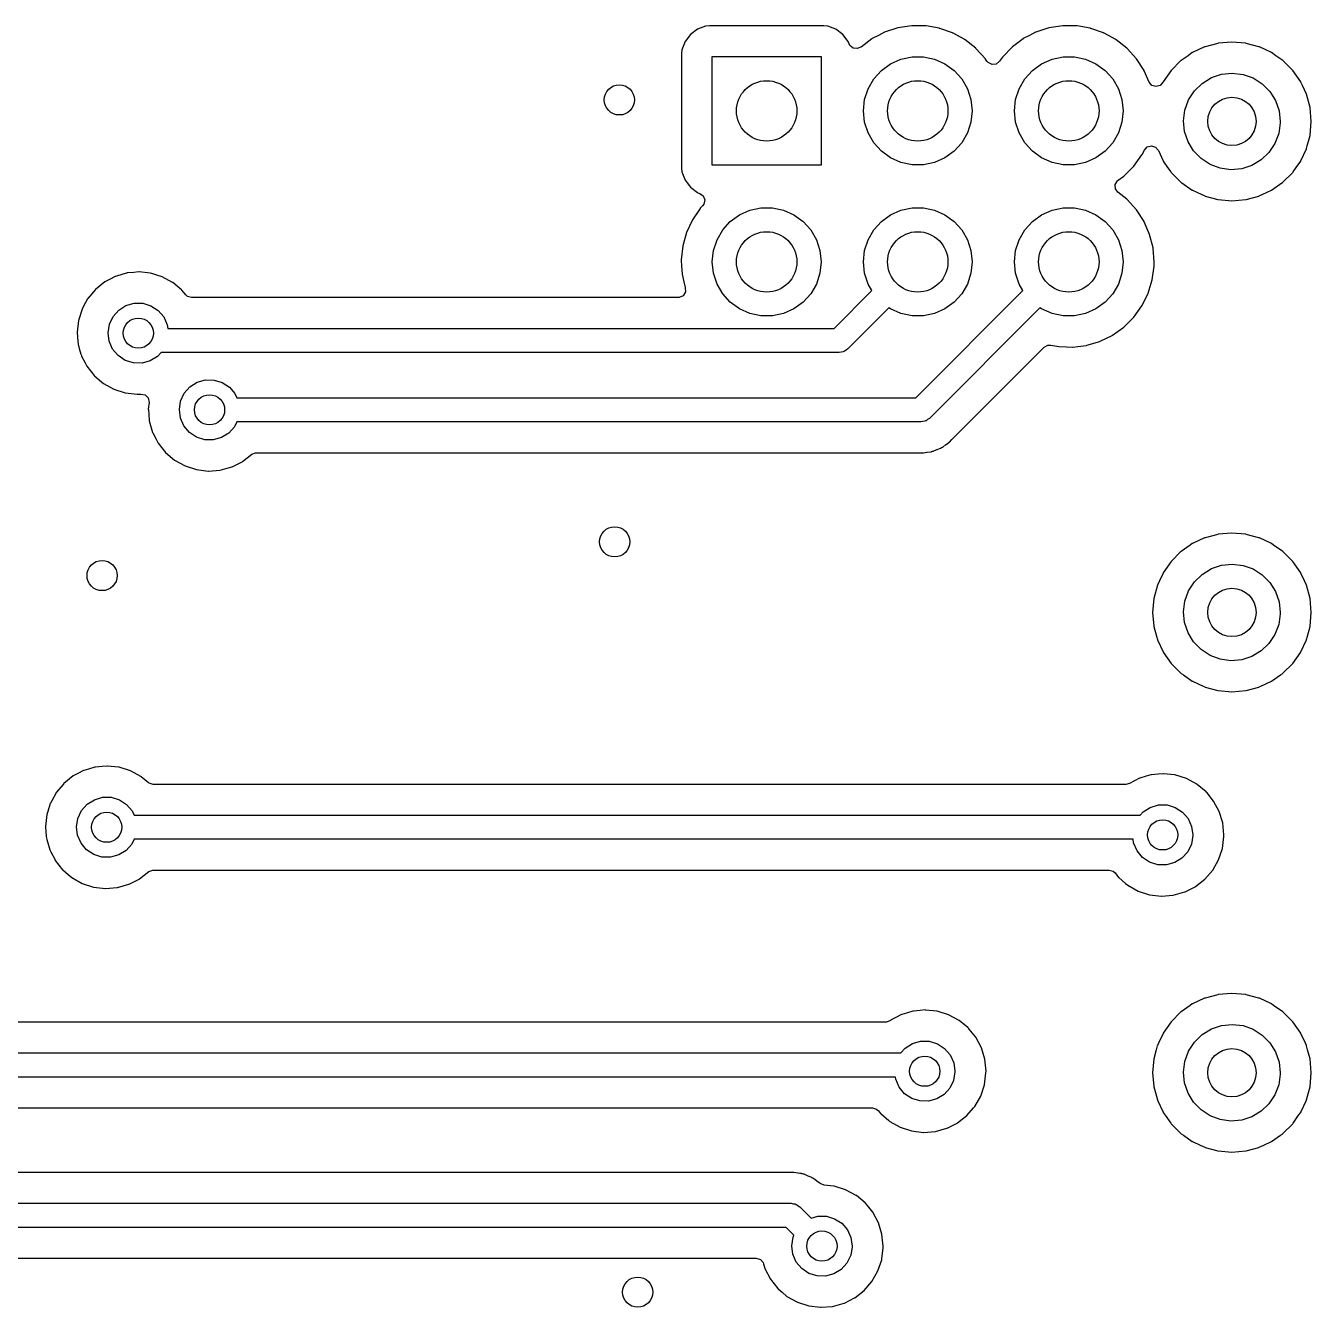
# Model space of a CAD drawing. Extents: x 83 to 134, y -229 to -45.
# Drawn here: x 94.42 to 115.69, y -192.6 to -171.39 of the extents above; entities that cross this region are included whole.
import ezdxf

# ---------------------------------------------------------------- set-up
doc = ezdxf.new("R2010")
doc.units = 0
doc.layers.add('BLACK', color=7, linetype='CONTINUOUS')

msp = doc.modelspace()

# ---------------------------------------------------------------- linework, layer by layer
at = {"layer": 'BLACK', "linetype": 'CONTINUOUS'}
for p, q in [((105.533, -171.449), (105.417, -171.537)), ((105.67, -171.398), (105.533, -171.449)), ((105.732, -171.391), (105.67, -171.398)), ((107.628, -171.391), (105.732, -171.391)), ((107.69, -171.398), (107.628, -171.391)), ((107.827, -171.449), (107.69, -171.398)), ((107.943, -171.537), (107.827, -171.449)), ((108.852, -171.425), (108.632, -171.497)), ((109.081, -171.39), (108.852, -171.425)), ((109.087, -171.39), (109.081, -171.39)), ((109.24, -171.392), (109.087, -171.39)), ((109.087, -171.39), (109.087, -171.39)), ((109.313, -171.393), (109.24, -171.392)), ((109.318, -171.394), (109.313, -171.393)), ((109.536, -171.433), (109.318, -171.394)), ((109.318, -171.394), (109.318, -171.394)), ((109.541, -171.434), (109.536, -171.433)), ((109.536, -171.433), (109.536, -171.433)), ((109.546, -171.435), (109.541, -171.434)), ((109.754, -171.509), (109.546, -171.435)), ((109.546, -171.435), (109.546, -171.435)), ((111.352, -171.425), (111.132, -171.497)), ((111.581, -171.39), (111.352, -171.425)), ((111.587, -171.39), (111.581, -171.39)), ((111.74, -171.392), (111.587, -171.39)), ((111.587, -171.39), (111.587, -171.39)), ((111.813, -171.393), (111.74, -171.392)), ((111.818, -171.394), (111.813, -171.393)), ((112.036, -171.433), (111.818, -171.394)), ((111.818, -171.394), (111.818, -171.394)), ((112.041, -171.434), (112.036, -171.433)), ((112.036, -171.433), (112.036, -171.433)), ((112.046, -171.435), (112.041, -171.434)), ((112.254, -171.509), (112.046, -171.435)), ((112.046, -171.435), (112.046, -171.435)), ((105.329, -171.653), (105.278, -171.79)), ((105.417, -171.537), (105.329, -171.653)), ((108.031, -171.653), (107.943, -171.537)), ((108.034, -171.662), (108.031, -171.653)), ((108.044, -171.69), (108.034, -171.662)), ((108.034, -171.662), (108.034, -171.662)), ((108.057, -171.715), (108.044, -171.69)), ((108.423, -171.607), (108.242, -171.743)), ((108.427, -171.604), (108.423, -171.607)), ((108.423, -171.607), (108.423, -171.607)), ((108.531, -171.55), (108.427, -171.604)), ((108.628, -171.499), (108.531, -171.55)), ((108.632, -171.497), (108.628, -171.499)), ((108.628, -171.499), (108.628, -171.499)), ((109.759, -171.511), (109.754, -171.509)), ((109.754, -171.509), (109.754, -171.509)), ((109.764, -171.513), (109.759, -171.511)), ((109.958, -171.62), (109.764, -171.513)), ((109.764, -171.513), (109.764, -171.513)), ((109.962, -171.623), (109.958, -171.62)), ((109.958, -171.62), (109.958, -171.62)), ((109.966, -171.626), (109.962, -171.623)), ((110.14, -171.763), (109.966, -171.626)), ((109.966, -171.626), (109.966, -171.626)), ((110.923, -171.607), (110.746, -171.74)), ((110.927, -171.604), (110.923, -171.607)), ((110.923, -171.607), (110.923, -171.607)), ((111.031, -171.55), (110.927, -171.604)), ((111.128, -171.499), (111.031, -171.55)), ((111.132, -171.497), (111.128, -171.499)), ((111.128, -171.499), (111.128, -171.499)), ((112.259, -171.511), (112.254, -171.509)), ((112.254, -171.509), (112.254, -171.509)), ((112.264, -171.513), (112.259, -171.511)), ((112.458, -171.62), (112.264, -171.513)), ((112.264, -171.513), (112.264, -171.513)), ((112.462, -171.623), (112.458, -171.62)), ((112.458, -171.62), (112.458, -171.62)), ((112.466, -171.626), (112.462, -171.623)), ((112.64, -171.763), (112.466, -171.626)), ((112.466, -171.626), (112.466, -171.626)), ((114.147, -171.682), (113.936, -171.738)), ((114.152, -171.68), (114.147, -171.682)), ((114.147, -171.682), (114.147, -171.682)), ((114.38, -171.661), (114.152, -171.68)), ((114.608, -171.68), (114.38, -171.661)), ((114.613, -171.682), (114.608, -171.68)), ((114.824, -171.738), (114.613, -171.682)), ((114.613, -171.682), (114.613, -171.682)), ((105.278, -171.79), (105.271, -171.852)), ((105.271, -171.852), (105.271, -173.748)), ((105.78, -173.7), (105.78, -171.9)), ((105.78, -171.9), (107.58, -171.9)), ((107.58, -171.9), (107.58, -173.7)), ((108.111, -171.761), (108.057, -171.715)), ((108.182, -171.77), (108.111, -171.761)), ((108.241, -171.742), (108.182, -171.77)), ((108.242, -171.743), (108.241, -171.742)), ((108.902, -171.944), (109.086, -171.905)), ((109.086, -171.905), (109.274, -171.905)), ((109.274, -171.905), (109.458, -171.944)), ((110.144, -171.766), (110.14, -171.763)), ((110.14, -171.763), (110.14, -171.763)), ((110.3, -171.938), (110.144, -171.766)), ((110.742, -171.743), (110.582, -171.911)), ((110.746, -171.74), (110.742, -171.743)), ((111.402, -171.944), (111.586, -171.905)), ((111.586, -171.905), (111.774, -171.905)), ((111.774, -171.905), (111.958, -171.944)), ((112.644, -171.766), (112.64, -171.763)), ((112.64, -171.763), (112.64, -171.763)), ((112.8, -171.938), (112.644, -171.766)), ((113.653, -171.886), (113.54, -171.965)), ((113.723, -171.836), (113.653, -171.886)), ((113.728, -171.834), (113.723, -171.836)), ((113.926, -171.742), (113.728, -171.834)), ((113.728, -171.834), (113.728, -171.834)), ((113.931, -171.74), (113.926, -171.742)), ((113.926, -171.742), (113.926, -171.742)), ((113.936, -171.738), (113.931, -171.74)), ((113.936, -171.738), (113.936, -171.738)), ((114.829, -171.74), (114.824, -171.738)), ((114.824, -171.738), (114.824, -171.738)), ((114.834, -171.742), (114.829, -171.74)), ((115.032, -171.834), (114.834, -171.742)), ((114.834, -171.742), (114.834, -171.742)), ((115.037, -171.836), (115.032, -171.834)), ((115.032, -171.834), (115.032, -171.834)), ((115.107, -171.886), (115.037, -171.836)), ((115.22, -171.965), (115.107, -171.886)), ((108.578, -172.131), (108.73, -172.021)), ((108.73, -172.021), (108.902, -171.944)), ((109.458, -171.944), (109.63, -172.021)), ((109.63, -172.021), (109.782, -172.131)), ((110.303, -171.942), (110.3, -171.938)), ((110.325, -171.977), (110.303, -171.942)), ((110.303, -171.942), (110.303, -171.942)), ((110.346, -172.001), (110.325, -171.977)), ((110.409, -172.032), (110.346, -172.001)), ((110.48, -172.024), (110.409, -172.032)), ((110.535, -171.979), (110.48, -172.024)), ((110.582, -171.911), (110.535, -171.979)), ((111.078, -172.131), (111.23, -172.021)), ((111.23, -172.021), (111.402, -171.944)), ((111.958, -171.944), (112.13, -172.021)), ((112.13, -172.021), (112.282, -172.131)), ((112.926, -172.132), (112.8, -171.938)), ((113.536, -171.968), (113.374, -172.13)), ((113.54, -171.965), (113.536, -171.968)), ((113.54, -171.965), (113.54, -171.965)), ((115.224, -171.968), (115.22, -171.965)), ((115.22, -171.965), (115.22, -171.965)), ((115.386, -172.13), (115.224, -171.968)), ((108.358, -172.434), (108.452, -172.271)), ((108.452, -172.271), (108.578, -172.131)), ((109.782, -172.131), (109.908, -172.271)), ((109.908, -172.271), (110.002, -172.434)), ((110.858, -172.434), (110.952, -172.271)), ((110.952, -172.271), (111.078, -172.131)), ((112.282, -172.131), (112.408, -172.271)), ((112.408, -172.271), (112.502, -172.434)), ((112.928, -172.137), (112.926, -172.132)), ((113.009, -172.323), (112.928, -172.137)), ((112.928, -172.137), (112.928, -172.137)), ((113.055, -172.378), (113.009, -172.323)), ((113.238, -172.326), (113.191, -172.379)), ((113.24, -172.323), (113.238, -172.326)), ((113.242, -172.317), (113.24, -172.323)), ((113.374, -172.13), (113.242, -172.317)), ((113.887, -172.344), (114.039, -172.25)), ((114.039, -172.25), (114.208, -172.193)), ((114.208, -172.193), (114.386, -172.174)), ((114.386, -172.174), (114.563, -172.195)), ((114.563, -172.195), (114.731, -172.255)), ((114.731, -172.255), (114.881, -172.351)), ((115.518, -172.317), (115.386, -172.13)), ((115.52, -172.322), (115.518, -172.317)), ((115.546, -172.379), (115.52, -172.322)), ((115.52, -172.322), (115.52, -172.322)), ((108.3, -172.613), (108.358, -172.434)), ((110.002, -172.434), (110.06, -172.613)), ((110.8, -172.613), (110.858, -172.434)), ((112.502, -172.434), (112.56, -172.613)), ((113.123, -172.399), (113.055, -172.378)), ((113.191, -172.379), (113.123, -172.399)), ((113.663, -172.618), (113.76, -172.468)), ((113.76, -172.468), (113.887, -172.344)), ((114.881, -172.351), (115.007, -172.477)), ((115.007, -172.477), (115.101, -172.628)), ((115.614, -172.525), (115.546, -172.379)), ((115.674, -172.746), (115.614, -172.525)), ((108.28, -172.8), (108.3, -172.613)), ((110.06, -172.613), (110.08, -172.8)), ((110.78, -172.8), (110.8, -172.613)), ((112.56, -172.613), (112.58, -172.8)), ((113.602, -172.786), (113.663, -172.618)), ((115.101, -172.628), (115.16, -172.797)), ((115.693, -172.974), (115.674, -172.746)), ((108.3, -172.987), (108.28, -172.8)), ((110.08, -172.8), (110.06, -172.987)), ((110.8, -172.987), (110.78, -172.8)), ((112.58, -172.8), (112.56, -172.987)), ((113.58, -172.963), (113.602, -172.786)), ((113.597, -173.14), (113.58, -172.963)), ((115.16, -172.797), (115.18, -172.974)), ((108.358, -173.166), (108.3, -172.987)), ((108.452, -173.329), (108.358, -173.166)), ((110.002, -173.166), (109.908, -173.329)), ((110.06, -172.987), (110.002, -173.166)), ((110.858, -173.166), (110.8, -172.987)), ((110.952, -173.329), (110.858, -173.166)), ((112.502, -173.166), (112.408, -173.329)), ((112.56, -172.987), (112.502, -173.166)), ((113.654, -173.31), (113.597, -173.14)), ((115.155, -173.173), (115.092, -173.34)), ((115.18, -172.996), (115.155, -173.173)), ((115.18, -172.974), (115.18, -172.996)), ((115.674, -173.202), (115.693, -172.974)), ((108.578, -173.469), (108.452, -173.329)), ((109.908, -173.329), (109.782, -173.469)), ((111.078, -173.469), (110.952, -173.329)), ((112.408, -173.329), (112.282, -173.469)), ((112.931, -173.448), (112.979, -173.395)), ((112.979, -173.395), (113.048, -173.378)), ((113.048, -173.378), (113.115, -173.4)), ((113.746, -173.462), (113.654, -173.31)), ((115.092, -173.34), (114.993, -173.488)), ((115.614, -173.423), (115.627, -173.378)), ((115.627, -173.378), (115.672, -173.207)), ((115.672, -173.207), (115.674, -173.202)), ((115.672, -173.207), (115.672, -173.207)), ((108.73, -173.579), (108.578, -173.469)), ((108.902, -173.656), (108.73, -173.579)), ((109.63, -173.579), (109.458, -173.656)), ((109.782, -173.469), (109.63, -173.579)), ((111.23, -173.579), (111.078, -173.469)), ((111.402, -173.656), (111.23, -173.579)), ((112.13, -173.579), (111.958, -173.656)), ((112.282, -173.469), (112.13, -173.579)), ((112.756, -173.716), (112.891, -173.528)), ((112.891, -173.528), (112.894, -173.523)), ((112.894, -173.523), (112.931, -173.448)), ((113.115, -173.4), (113.158, -173.45)), ((113.158, -173.45), (113.162, -173.458)), ((113.162, -173.458), (113.24, -173.626)), ((113.87, -173.59), (113.746, -173.462)), ((114.019, -173.688), (113.87, -173.59)), ((114.993, -173.488), (114.864, -173.611)), ((115.52, -173.626), (115.612, -173.428)), ((115.612, -173.428), (115.614, -173.423)), ((115.612, -173.428), (115.612, -173.428)), ((105.271, -173.748), (105.278, -173.81)), ((105.278, -173.81), (105.329, -173.947)), ((107.58, -173.7), (105.78, -173.7)), ((109.086, -173.695), (108.902, -173.656)), ((109.274, -173.695), (109.086, -173.695)), ((109.458, -173.656), (109.274, -173.695)), ((111.586, -173.695), (111.402, -173.656)), ((111.774, -173.695), (111.586, -173.695)), ((111.958, -173.656), (111.774, -173.695)), ((112.592, -173.879), (112.756, -173.716)), ((113.24, -173.626), (113.24, -173.626)), ((113.24, -173.626), (113.242, -173.631)), ((113.242, -173.631), (113.316, -173.736)), ((113.316, -173.736), (113.368, -173.81)), ((113.368, -173.81), (113.374, -173.818)), ((113.374, -173.818), (113.536, -173.98)), ((114.186, -173.75), (114.019, -173.688)), ((114.363, -173.774), (114.186, -173.75)), ((114.541, -173.758), (114.363, -173.774)), ((114.71, -173.703), (114.541, -173.758)), ((114.864, -173.611), (114.71, -173.703)), ((115.224, -173.98), (115.386, -173.818)), ((115.386, -173.818), (115.392, -173.81)), ((115.392, -173.81), (115.444, -173.736)), ((115.444, -173.736), (115.518, -173.631)), ((115.518, -173.631), (115.52, -173.626)), ((115.52, -173.626), (115.52, -173.626)), ((105.329, -173.947), (105.417, -174.063)), ((112.449, -174.019), (112.485, -173.957)), ((112.453, -174.09), (112.449, -174.019)), ((112.485, -173.957), (112.499, -173.946)), ((112.499, -173.946), (112.592, -173.879)), ((113.536, -173.98), (113.54, -173.983)), ((113.54, -173.983), (113.54, -173.983)), ((113.54, -173.983), (113.552, -173.992)), ((113.552, -173.992), (113.723, -174.112)), ((115.037, -174.112), (115.208, -173.992)), ((115.208, -173.992), (115.22, -173.983)), ((115.22, -173.983), (115.224, -173.98)), ((115.22, -173.983), (115.22, -173.983)), ((105.417, -174.063), (105.533, -174.151)), ((105.533, -174.151), (105.542, -174.154)), ((105.542, -174.154), (105.573, -174.166)), ((105.573, -174.166), (105.63, -174.208)), ((105.63, -174.208), (105.654, -174.275)), ((112.494, -174.148), (112.453, -174.09)), ((112.64, -174.263), (112.494, -174.148)), ((113.723, -174.112), (113.728, -174.114)), ((113.728, -174.114), (113.728, -174.114)), ((113.728, -174.114), (113.869, -174.18)), ((113.869, -174.18), (113.931, -174.208)), ((113.931, -174.208), (113.936, -174.21)), ((113.936, -174.21), (113.936, -174.21)), ((113.936, -174.21), (114.147, -174.266)), ((114.613, -174.266), (114.824, -174.21)), ((114.824, -174.21), (114.829, -174.208)), ((114.824, -174.21), (114.824, -174.21)), ((114.829, -174.208), (114.891, -174.18)), ((114.891, -174.18), (115.032, -174.114)), ((115.032, -174.114), (115.037, -174.112)), ((115.032, -174.114), (115.032, -174.114)), ((105.566, -174.434), (105.451, -174.602)), ((105.579, -174.415), (105.566, -174.434)), ((105.582, -174.411), (105.579, -174.415)), ((105.579, -174.415), (105.579, -174.415)), ((105.62, -174.371), (105.582, -174.411)), ((105.639, -174.344), (105.62, -174.371)), ((105.654, -174.275), (105.639, -174.344)), ((106.23, -174.521), (106.402, -174.444)), ((106.402, -174.444), (106.586, -174.405)), ((106.586, -174.405), (106.774, -174.405)), ((106.774, -174.405), (106.958, -174.444)), ((106.958, -174.444), (107.13, -174.521)), ((108.73, -174.521), (108.902, -174.444)), ((108.902, -174.444), (109.086, -174.405)), ((109.086, -174.405), (109.274, -174.405)), ((109.274, -174.405), (109.458, -174.444)), ((109.458, -174.444), (109.63, -174.521)), ((111.23, -174.521), (111.402, -174.444)), ((111.402, -174.444), (111.586, -174.405)), ((111.586, -174.405), (111.774, -174.405)), ((111.774, -174.405), (111.958, -174.444)), ((111.958, -174.444), (112.13, -174.521)), ((112.644, -174.266), (112.64, -174.263)), ((112.64, -174.263), (112.64, -174.263)), ((112.8, -174.438), (112.644, -174.266)), ((112.926, -174.632), (112.8, -174.438)), ((114.147, -174.266), (114.147, -174.266)), ((114.147, -174.266), (114.152, -174.268)), ((114.152, -174.268), (114.38, -174.287)), ((114.38, -174.287), (114.608, -174.268)), ((114.608, -174.268), (114.613, -174.266)), ((114.613, -174.266), (114.613, -174.266)), ((105.451, -174.602), (105.354, -174.812)), ((105.952, -174.771), (106.078, -174.631)), ((106.078, -174.631), (106.23, -174.521)), ((107.13, -174.521), (107.282, -174.631)), ((107.282, -174.631), (107.408, -174.771)), ((108.452, -174.771), (108.578, -174.631)), ((108.578, -174.631), (108.73, -174.521)), ((109.63, -174.521), (109.782, -174.631)), ((109.782, -174.631), (109.908, -174.771)), ((110.952, -174.771), (111.078, -174.631)), ((111.078, -174.631), (111.23, -174.521)), ((112.13, -174.521), (112.282, -174.631)), ((112.282, -174.631), (112.408, -174.771)), ((112.928, -174.637), (112.926, -174.632)), ((113.007, -174.82), (112.928, -174.637)), ((112.928, -174.637), (112.928, -174.637)), ((105.354, -174.812), (105.292, -175.035)), ((105.858, -174.934), (105.952, -174.771)), ((107.408, -174.771), (107.502, -174.934)), ((108.358, -174.934), (108.452, -174.771)), ((109.908, -174.771), (110.002, -174.934)), ((110.858, -174.934), (110.952, -174.771)), ((112.408, -174.771), (112.502, -174.934)), ((113.018, -174.845), (113.007, -174.82)), ((113.074, -175.069), (113.018, -174.845)), ((105.292, -175.035), (105.267, -175.265)), ((105.8, -175.113), (105.858, -174.934)), ((107.502, -174.934), (107.56, -175.113)), ((108.3, -175.113), (108.358, -174.934)), ((110.002, -174.934), (110.06, -175.113)), ((110.8, -175.113), (110.858, -174.934)), ((112.502, -174.934), (112.56, -175.113)), ((113.075, -175.074), (113.074, -175.069)), ((113.075, -175.08), (113.075, -175.074)), ((113.075, -175.074), (113.075, -175.074)), ((113.093, -175.3), (113.075, -175.08)), ((105.267, -175.265), (105.267, -175.271)), ((105.267, -175.271), (105.267, -175.271)), ((105.267, -175.271), (105.273, -175.369)), ((105.78, -175.3), (105.8, -175.113)), ((105.8, -175.487), (105.78, -175.3)), ((107.56, -175.113), (107.58, -175.3)), ((107.58, -175.3), (107.56, -175.487)), ((108.28, -175.3), (108.3, -175.113)), ((108.3, -175.487), (108.28, -175.3)), ((110.06, -175.113), (110.08, -175.3)), ((110.08, -175.3), (110.06, -175.487)), ((110.78, -175.3), (110.8, -175.113)), ((110.8, -175.487), (110.78, -175.3)), ((112.56, -175.113), (112.58, -175.3)), ((112.58, -175.3), (112.56, -175.487)), ((113.092, -175.369), (113.093, -175.3)), ((96.0268, -175.503), (95.9013, -175.54)), ((96.0851, -175.486), (96.0268, -175.503)), ((96.091, -175.484), (96.0851, -175.486)), ((96.0851, -175.486), (96.0851, -175.486)), ((96.0971, -175.483), (96.091, -175.484)), ((96.0972, -175.483), (96.0971, -175.483)), ((96.2055, -175.473), (96.0972, -175.483)), ((96.288, -175.466), (96.2055, -175.473)), ((96.2941, -175.466), (96.288, -175.466)), ((96.4785, -175.486), (96.2941, -175.466)), ((96.2941, -175.466), (96.2941, -175.466)), ((96.4847, -175.487), (96.4785, -175.486)), ((96.4785, -175.486), (96.4785, -175.486)), ((96.6736, -175.545), (96.4847, -175.487)), ((105.273, -175.369), (105.28, -175.497)), ((105.28, -175.497), (105.282, -175.502)), ((105.282, -175.502), (105.282, -175.502)), ((105.282, -175.502), (105.31, -175.628)), ((105.858, -175.666), (105.8, -175.487)), ((107.56, -175.487), (107.502, -175.666)), ((108.358, -175.666), (108.3, -175.487)), ((110.06, -175.487), (110.002, -175.666)), ((110.858, -175.666), (110.8, -175.487)), ((112.56, -175.487), (112.502, -175.666)), ((113.061, -175.599), (113.092, -175.369)), ((95.726, -175.631), (95.5719, -175.755)), ((95.805, -175.59), (95.726, -175.631)), ((95.8958, -175.542), (95.805, -175.59)), ((95.9013, -175.54), (95.8958, -175.542)), ((95.8958, -175.542), (95.8958, -175.542)), ((96.8476, -175.639), (96.6736, -175.545)), ((96.8523, -175.643), (96.8476, -175.639)), ((96.9936, -175.76), (96.8523, -175.643)), ((96.8523, -175.643), (96.8523, -175.643)), ((105.31, -175.628), (105.331, -175.723)), ((105.331, -175.723), (105.333, -175.727)), ((105.333, -175.727), (105.335, -175.798)), ((105.952, -175.829), (105.858, -175.666)), ((107.502, -175.666), (107.408, -175.829)), ((108.421, -175.776), (108.358, -175.666)), ((110.002, -175.666), (109.908, -175.829)), ((110.921, -175.776), (110.858, -175.666)), ((112.502, -175.666), (112.408, -175.829)), ((112.994, -175.82), (113.061, -175.599)), ((95.4418, -175.912), (95.3758, -176.032)), ((95.4447, -175.907), (95.4418, -175.912)), ((95.4418, -175.912), (95.4418, -175.912)), ((95.5719, -175.755), (95.4447, -175.907)), ((97, -175.765), (96.9936, -175.76)), ((97.0039, -175.77), (97, -175.765)), ((97.0648, -175.845), (97.0039, -175.77)), ((97.0039, -175.77), (97.0039, -175.77)), ((97.0943, -175.871), (97.0648, -175.845)), ((97.1625, -175.891), (97.0943, -175.871)), ((105.213, -175.891), (97.1625, -175.891)), ((105.233, -175.889), (105.213, -175.891)), ((105.297, -175.859), (105.233, -175.889)), ((105.335, -175.798), (105.297, -175.859)), ((106.078, -175.969), (105.952, -175.829)), ((107.408, -175.829), (107.282, -175.969)), ((107.798, -176.4), (108.421, -175.776)), ((109.148, -177.549), (110.921, -175.776)), ((109.908, -175.829), (109.782, -175.969)), ((112.408, -175.829), (112.282, -175.969)), ((112.922, -175.965), (112.989, -175.83)), ((112.989, -175.83), (112.992, -175.825)), ((112.992, -175.825), (112.994, -175.82)), ((112.992, -175.825), (112.992, -175.825)), ((95.3495, -176.08), (95.2897, -176.269)), ((95.3758, -176.032), (95.3495, -176.08)), ((95.863, -176.205), (95.9568, -176.098)), ((95.9568, -176.098), (96.0767, -176.023)), ((96.0767, -176.023), (96.213, -175.984)), ((96.213, -175.984), (96.3548, -175.985)), ((96.3548, -175.985), (96.4906, -176.025)), ((96.4906, -176.025), (96.6096, -176.102)), ((96.6096, -176.102), (96.7021, -176.21)), ((106.23, -176.079), (106.078, -175.969)), ((106.402, -176.156), (106.23, -176.079)), ((106.586, -176.195), (106.402, -176.156)), ((106.958, -176.156), (106.774, -176.195)), ((107.13, -176.079), (106.958, -176.156)), ((107.282, -175.969), (107.13, -176.079)), ((108.703, -176.06), (108.022, -176.741)), ((108.73, -176.079), (108.703, -176.06)), ((108.902, -176.156), (108.73, -176.079)), ((109.086, -176.195), (108.902, -176.156)), ((109.458, -176.156), (109.274, -176.195)), ((111.203, -176.06), (109.372, -177.891)), ((109.63, -176.079), (109.458, -176.156)), ((109.782, -175.969), (109.63, -176.079)), ((111.23, -176.079), (111.203, -176.06)), ((111.402, -176.156), (111.23, -176.079)), ((111.586, -176.195), (111.402, -176.156)), ((111.958, -176.156), (111.774, -176.195)), ((112.13, -176.079), (111.958, -176.156)), ((112.282, -175.969), (112.13, -176.079)), ((112.756, -176.216), (112.891, -176.028)), ((112.891, -176.028), (112.922, -175.965)), ((95.2897, -176.269), (95.2676, -176.465)), ((95.7809, -176.473), (95.8027, -176.333)), ((95.8027, -176.333), (95.863, -176.205)), ((96.7021, -176.21), (96.7608, -176.339)), ((96.7608, -176.339), (96.7695, -176.4)), ((106.774, -176.195), (106.586, -176.195)), ((109.274, -176.195), (109.086, -176.195)), ((111.774, -176.195), (111.586, -176.195)), ((112.592, -176.379), (112.756, -176.216)), ((95.2676, -176.465), (95.2681, -176.471)), ((95.2681, -176.471), (95.2806, -176.619)), ((95.7993, -176.614), (95.7809, -176.473)), ((96.7695, -176.4), (107.798, -176.4)), ((112.2, -176.614), (112.399, -176.516)), ((112.399, -176.516), (112.404, -176.514)), ((112.399, -176.516), (112.399, -176.516)), ((112.404, -176.514), (112.592, -176.379)), ((95.2806, -176.619), (95.2842, -176.662)), ((95.2842, -176.662), (95.3048, -176.734)), ((95.3048, -176.734), (95.331, -176.826)), ((95.8564, -176.743), (95.7993, -176.614)), ((95.9476, -176.852), (95.8564, -176.743)), ((96.6586, -176.8), (96.6003, -176.864)), ((107.88, -176.8), (96.6586, -176.8)), ((107.913, -176.792), (107.88, -176.8)), ((107.946, -176.788), (107.913, -176.792)), ((107.956, -176.782), (107.946, -176.788)), ((107.967, -176.78), (107.956, -176.782)), ((107.993, -176.759), (107.967, -176.78)), ((108.022, -176.741), (107.993, -176.759)), ((109.749, -178.233), (111.27, -176.712)), ((111.27, -176.712), (111.333, -176.678)), ((111.333, -176.678), (111.384, -176.677)), ((111.384, -176.677), (111.513, -176.703)), ((111.513, -176.703), (111.643, -176.708)), ((111.643, -176.708), (111.739, -176.712)), ((111.739, -176.712), (111.739, -176.712)), ((111.739, -176.712), (111.744, -176.712)), ((111.744, -176.712), (111.749, -176.711)), ((111.749, -176.711), (111.83, -176.701)), ((111.749, -176.711), (111.749, -176.711)), ((111.83, -176.701), (111.974, -176.682)), ((111.974, -176.682), (111.979, -176.681)), ((111.979, -176.681), (112.191, -176.617)), ((111.979, -176.681), (111.979, -176.681)), ((112.191, -176.617), (112.196, -176.616)), ((112.196, -176.616), (112.2, -176.614)), ((95.331, -176.826), (95.3387, -176.852)), ((95.3387, -176.852), (95.3415, -176.858)), ((95.3415, -176.858), (95.399, -176.97)), ((95.399, -176.97), (95.4291, -177.028)), ((96.0656, -176.93), (95.9476, -176.852)), ((96.201, -176.973), (96.0656, -176.93)), ((96.3427, -176.975), (96.201, -176.973)), ((96.4795, -176.938), (96.3427, -176.975)), ((96.6003, -176.864), (96.4795, -176.938)), ((95.4291, -177.028), (95.5519, -177.183)), ((95.5519, -177.183), (95.5566, -177.187)), ((95.5566, -177.187), (95.5566, -177.187)), ((95.5566, -177.187), (95.6407, -177.259)), ((95.6407, -177.259), (95.7026, -177.311)), ((95.7026, -177.311), (95.8752, -177.408)), ((95.8752, -177.408), (96.0633, -177.469)), ((97.0419, -177.475), (97.1357, -177.368)), ((97.1357, -177.368), (97.2556, -177.293)), ((97.2556, -177.293), (97.3919, -177.254)), ((97.3919, -177.254), (97.5337, -177.255)), ((97.5337, -177.255), (97.6695, -177.295)), ((97.6695, -177.295), (97.7885, -177.372)), ((97.7885, -177.372), (97.881, -177.48)), ((96.0633, -177.469), (96.2597, -177.492)), ((96.2597, -177.492), (96.2658, -177.492)), ((96.2658, -177.492), (96.3237, -177.487)), ((96.2658, -177.492), (96.2658, -177.492)), ((96.3237, -177.487), (96.3932, -177.502)), ((96.3932, -177.502), (96.4437, -177.552)), ((96.4437, -177.552), (96.4586, -177.627)), ((96.4586, -177.627), (96.4465, -177.735)), ((96.9598, -177.743), (96.9816, -177.603)), ((96.9816, -177.603), (97.0419, -177.475)), ((97.881, -177.48), (97.9126, -177.549)), ((97.9126, -177.549), (109.148, -177.549)), ((96.4465, -177.735), (96.447, -177.741)), ((96.447, -177.741), (96.462, -177.92)), ((96.9782, -177.884), (96.9598, -177.743)), ((96.462, -177.92), (96.4631, -177.932)), ((96.4631, -177.932), (96.5176, -178.122)), ((97.0353, -178.013), (96.9782, -177.884)), ((97.1265, -178.122), (97.0353, -178.013)), ((97.8743, -178.029), (97.7792, -178.134)), ((97.9129, -177.949), (97.8743, -178.029)), ((109.231, -177.949), (97.9129, -177.949)), ((109.263, -177.942), (109.231, -177.949)), ((109.297, -177.938), (109.263, -177.942)), ((109.306, -177.932), (109.297, -177.938)), ((109.318, -177.929), (109.306, -177.932)), ((109.344, -177.909), (109.318, -177.929)), ((109.372, -177.891), (109.344, -177.909)), ((96.5176, -178.122), (96.5204, -178.128)), ((96.5204, -178.128), (96.5757, -178.235)), ((96.5757, -178.235), (96.608, -178.298)), ((97.2445, -178.2), (97.1265, -178.122)), ((97.3799, -178.243), (97.2445, -178.2)), ((97.5216, -178.245), (97.3799, -178.243)), ((97.6584, -178.208), (97.5216, -178.245)), ((97.7792, -178.134), (97.6584, -178.208)), ((109.65, -178.321), (109.697, -178.289)), ((109.697, -178.289), (109.703, -178.285)), ((109.697, -178.289), (109.697, -178.289)), ((109.703, -178.285), (109.744, -178.238)), ((109.744, -178.238), (109.749, -178.233)), ((96.608, -178.298), (96.7308, -178.453)), ((96.7308, -178.453), (96.8815, -178.581)), ((98.0028, -178.605), (98.1569, -178.484)), ((98.1569, -178.484), (98.2229, -178.458)), ((98.2229, -178.458), (98.2345, -178.458)), ((98.2345, -178.458), (109.202, -178.458)), ((109.202, -178.458), (109.21, -178.458)), ((109.21, -178.458), (109.261, -178.461)), ((109.261, -178.461), (109.261, -178.461)), ((109.261, -178.461), (109.268, -178.462)), ((109.268, -178.462), (109.276, -178.461)), ((109.276, -178.461), (109.302, -178.456)), ((109.276, -178.461), (109.276, -178.461)), ((109.302, -178.456), (109.331, -178.451)), ((109.331, -178.451), (109.338, -178.45)), ((109.338, -178.45), (109.401, -178.442)), ((109.401, -178.442), (109.408, -178.44)), ((109.408, -178.44), (109.411, -178.439)), ((109.411, -178.439), (109.427, -178.435)), ((109.427, -178.435), (109.43, -178.434)), ((109.43, -178.434), (109.437, -178.432)), ((109.437, -178.432), (109.496, -178.407)), ((109.496, -178.407), (109.502, -178.404)), ((109.502, -178.404), (109.554, -178.384)), ((109.554, -178.384), (109.561, -178.382)), ((109.554, -178.384), (109.554, -178.384)), ((109.561, -178.382), (109.568, -178.377)), ((109.568, -178.377), (109.57, -178.376)), ((109.57, -178.376), (109.585, -178.368)), ((109.585, -178.368), (109.587, -178.367)), ((109.587, -178.367), (109.594, -178.364)), ((109.594, -178.364), (109.645, -178.325)), ((109.645, -178.325), (109.65, -178.321)), ((96.8815, -178.581), (97.0541, -178.678)), ((97.0541, -178.678), (97.2422, -178.739)), ((97.6358, -178.747), (97.8263, -178.694)), ((97.8263, -178.694), (97.8318, -178.691)), ((97.8318, -178.691), (97.9973, -178.608)), ((97.8318, -178.691), (97.8318, -178.691)), ((97.9973, -178.608), (98.0028, -178.605)), ((97.9973, -178.608), (97.9973, -178.608)), ((97.2422, -178.739), (97.4386, -178.762)), ((97.4386, -178.762), (97.4447, -178.762)), ((97.4447, -178.762), (97.6296, -178.748)), ((97.4447, -178.762), (97.4447, -178.762)), ((97.6296, -178.748), (97.6358, -178.747)), ((97.6296, -178.748), (97.6296, -178.748)), ((113.691, -179.987), (113.54, -180.093)), ((113.723, -179.964), (113.691, -179.987)), ((113.728, -179.962), (113.723, -179.964)), ((113.926, -179.87), (113.728, -179.962)), ((113.728, -179.962), (113.728, -179.962)), ((113.931, -179.868), (113.926, -179.87)), ((113.926, -179.87), (113.926, -179.87)), ((113.936, -179.866), (113.931, -179.868)), ((114.147, -179.81), (113.936, -179.866)), ((113.936, -179.866), (113.936, -179.866)), ((114.152, -179.808), (114.147, -179.81)), ((114.147, -179.81), (114.147, -179.81)), ((114.38, -179.789), (114.152, -179.808)), ((114.608, -179.808), (114.38, -179.789)), ((114.613, -179.81), (114.608, -179.808)), ((114.824, -179.866), (114.613, -179.81)), ((114.613, -179.81), (114.613, -179.81)), ((114.829, -179.868), (114.824, -179.866)), ((114.824, -179.866), (114.824, -179.866)), ((114.834, -179.87), (114.829, -179.868)), ((115.032, -179.962), (114.834, -179.87)), ((114.834, -179.87), (114.834, -179.87)), ((115.037, -179.964), (115.032, -179.962)), ((115.032, -179.962), (115.032, -179.962)), ((115.069, -179.987), (115.037, -179.964)), ((115.22, -180.093), (115.069, -179.987)), ((113.536, -180.096), (113.374, -180.258)), ((113.54, -180.093), (113.536, -180.096)), ((113.54, -180.093), (113.54, -180.093)), ((115.224, -180.096), (115.22, -180.093)), ((115.22, -180.093), (115.22, -180.093)), ((115.386, -180.258), (115.224, -180.096)), ((113.374, -180.258), (113.242, -180.445)), ((113.887, -180.472), (114.039, -180.378)), ((114.039, -180.378), (114.208, -180.321)), ((114.208, -180.321), (114.386, -180.302)), ((114.386, -180.302), (114.563, -180.323)), ((114.563, -180.323), (114.731, -180.383)), ((114.731, -180.383), (114.881, -180.479)), ((115.518, -180.445), (115.386, -180.258)), ((113.181, -180.577), (113.146, -180.653)), ((113.24, -180.45), (113.181, -180.577)), ((113.242, -180.445), (113.24, -180.45)), ((113.24, -180.45), (113.24, -180.45)), ((113.663, -180.746), (113.76, -180.596)), ((113.76, -180.596), (113.887, -180.472)), ((114.881, -180.479), (115.007, -180.605)), ((115.007, -180.605), (115.101, -180.756)), ((115.52, -180.45), (115.518, -180.445)), ((115.579, -180.577), (115.52, -180.45)), ((115.52, -180.45), (115.52, -180.45)), ((115.614, -180.653), (115.579, -180.577)), ((113.146, -180.653), (113.086, -180.874)), ((113.602, -180.914), (113.663, -180.746)), ((115.101, -180.756), (115.16, -180.925)), ((115.674, -180.874), (115.614, -180.653)), ((113.086, -180.874), (113.067, -181.102)), ((113.58, -181.091), (113.602, -180.914)), ((115.16, -180.925), (115.18, -181.102)), ((115.693, -181.102), (115.674, -180.874)), ((113.067, -181.102), (113.086, -181.33)), ((113.597, -181.268), (113.58, -181.091)), ((115.18, -181.124), (115.155, -181.301)), ((115.18, -181.102), (115.18, -181.124)), ((115.674, -181.33), (115.693, -181.102)), ((113.086, -181.33), (113.088, -181.335)), ((113.088, -181.335), (113.088, -181.335)), ((113.088, -181.335), (113.131, -181.495)), ((113.654, -181.438), (113.597, -181.268)), ((113.746, -181.59), (113.654, -181.438)), ((115.092, -181.468), (114.993, -181.616)), ((115.155, -181.301), (115.092, -181.468)), ((115.629, -181.495), (115.672, -181.335)), ((115.672, -181.335), (115.674, -181.33)), ((115.672, -181.335), (115.672, -181.335)), ((113.131, -181.495), (113.146, -181.551)), ((113.146, -181.551), (113.148, -181.556)), ((113.148, -181.556), (113.148, -181.556)), ((113.148, -181.556), (113.24, -181.754)), ((113.87, -181.718), (113.746, -181.59)), ((114.993, -181.616), (114.864, -181.739)), ((115.52, -181.754), (115.612, -181.556)), ((115.612, -181.556), (115.614, -181.551)), ((115.612, -181.556), (115.612, -181.556)), ((115.614, -181.551), (115.629, -181.495)), ((113.24, -181.754), (113.24, -181.754)), ((113.24, -181.754), (113.242, -181.759)), ((113.242, -181.759), (113.374, -181.946)), ((114.019, -181.816), (113.87, -181.718)), ((114.186, -181.878), (114.019, -181.816)), ((114.363, -181.902), (114.186, -181.878)), ((114.541, -181.886), (114.363, -181.902)), ((114.71, -181.831), (114.541, -181.886)), ((114.864, -181.739), (114.71, -181.831)), ((115.386, -181.946), (115.518, -181.759)), ((115.518, -181.759), (115.52, -181.754)), ((115.52, -181.754), (115.52, -181.754)), ((113.374, -181.946), (113.536, -182.108)), ((113.536, -182.108), (113.54, -182.111)), ((113.54, -182.111), (113.54, -182.111)), ((113.54, -182.111), (113.576, -182.137)), ((115.184, -182.137), (115.22, -182.111)), ((115.22, -182.111), (115.224, -182.108)), ((115.22, -182.111), (115.22, -182.111)), ((115.224, -182.108), (115.386, -181.946)), ((113.576, -182.137), (113.723, -182.24)), ((113.723, -182.24), (113.728, -182.242)), ((113.728, -182.242), (113.728, -182.242)), ((113.728, -182.242), (113.903, -182.323)), ((113.903, -182.323), (113.931, -182.336)), ((114.829, -182.336), (114.857, -182.323)), ((114.857, -182.323), (115.032, -182.242)), ((115.032, -182.242), (115.037, -182.24)), ((115.032, -182.242), (115.032, -182.242)), ((115.037, -182.24), (115.184, -182.137)), ((113.931, -182.336), (113.936, -182.338)), ((113.936, -182.338), (113.936, -182.338)), ((113.936, -182.338), (114.147, -182.394)), ((114.147, -182.394), (114.147, -182.394)), ((114.147, -182.394), (114.152, -182.396)), ((114.152, -182.396), (114.38, -182.415)), ((114.38, -182.415), (114.608, -182.396)), ((114.608, -182.396), (114.613, -182.394)), ((114.613, -182.394), (114.824, -182.338)), ((114.613, -182.394), (114.613, -182.394)), ((114.824, -182.338), (114.829, -182.336)), ((114.824, -182.338), (114.824, -182.338)), ((95.2031, -183.81), (95.049, -183.934)), ((95.2821, -183.769), (95.2031, -183.81)), ((95.3729, -183.721), (95.2821, -183.769)), ((95.3784, -183.718), (95.3729, -183.721)), ((95.3729, -183.721), (95.3729, -183.721)), ((95.4571, -183.695), (95.3784, -183.718)), ((95.5622, -183.664), (95.4571, -183.695)), ((95.5681, -183.663), (95.5622, -183.664)), ((95.5622, -183.664), (95.5622, -183.664)), ((95.5742, -183.662), (95.5681, -183.663)), ((95.5743, -183.662), (95.5742, -183.662)), ((95.6826, -183.652), (95.5743, -183.662)), ((95.7651, -183.645), (95.6826, -183.652)), ((95.7712, -183.645), (95.7651, -183.645)), ((95.9556, -183.665), (95.7712, -183.645)), ((95.7712, -183.645), (95.7712, -183.645)), ((95.9618, -183.665), (95.9556, -183.665)), ((95.9556, -183.665), (95.9556, -183.665)), ((96.1507, -183.724), (95.9618, -183.665)), ((96.3247, -183.818), (96.1507, -183.724)), ((96.3294, -183.822), (96.3247, -183.818)), ((112.961, -183.814), (112.854, -183.845)), ((113.037, -183.791), (112.961, -183.814)), ((113.043, -183.79), (113.037, -183.791)), ((113.037, -183.791), (113.037, -183.791)), ((113.049, -183.789), (113.043, -183.79)), ((113.158, -183.779), (113.049, -183.789)), ((113.049, -183.789), (113.049, -183.789)), ((113.24, -183.772), (113.158, -183.779)), ((113.246, -183.772), (113.24, -183.772)), ((113.431, -183.792), (113.246, -183.772)), ((113.246, -183.772), (113.246, -183.772)), ((113.437, -183.792), (113.431, -183.792)), ((113.431, -183.792), (113.431, -183.792)), ((113.626, -183.851), (113.437, -183.792)), ((95.0406, -183.944), (94.9218, -184.085)), ((95.045, -183.939), (95.0406, -183.944)), ((95.049, -183.934), (95.045, -183.939)), ((96.4488, -183.921), (96.3294, -183.822)), ((96.3294, -183.822), (96.3294, -183.822)), ((96.461, -183.929), (96.4488, -183.921)), ((96.5292, -183.95), (96.461, -183.929)), ((112.624, -183.95), (96.5292, -183.95)), ((112.682, -183.935), (112.624, -183.95)), ((112.848, -183.848), (112.682, -183.935)), ((112.854, -183.845), (112.848, -183.848)), ((112.848, -183.848), (112.848, -183.848)), ((113.8, -183.945), (113.626, -183.851)), ((113.805, -183.949), (113.8, -183.945)), ((113.805, -183.95), (113.805, -183.949)), ((113.805, -183.949), (113.805, -183.949)), ((113.952, -184.071), (113.805, -183.95)), ((94.8482, -184.219), (94.8266, -184.259)), ((94.9189, -184.091), (94.8482, -184.219)), ((94.9218, -184.085), (94.9189, -184.091)), ((94.9189, -184.091), (94.9189, -184.091)), ((95.4339, -184.277), (95.5538, -184.202)), ((95.5538, -184.202), (95.6901, -184.163)), ((95.6901, -184.163), (95.8319, -184.163)), ((95.8319, -184.163), (95.9677, -184.204)), ((95.9677, -184.204), (96.0867, -184.281)), ((113.956, -184.076), (113.952, -184.071)), ((113.969, -184.091), (113.956, -184.076)), ((113.956, -184.076), (113.956, -184.076)), ((114.077, -184.224), (113.969, -184.091)), ((114.17, -184.399), (114.077, -184.224)), ((94.7668, -184.447), (94.7447, -184.644)), ((94.7821, -184.399), (94.7668, -184.447)), ((94.8247, -184.265), (94.7821, -184.399)), ((94.8266, -184.259), (94.8247, -184.265)), ((94.8247, -184.265), (94.8247, -184.265)), ((95.2798, -184.512), (95.3401, -184.383)), ((95.3401, -184.383), (95.4339, -184.277)), ((96.0867, -184.281), (96.1792, -184.389)), ((96.1792, -184.389), (96.2108, -184.458)), ((96.2108, -184.458), (112.862, -184.458)), ((112.862, -184.458), (112.909, -184.404)), ((112.909, -184.404), (113.029, -184.329)), ((113.029, -184.329), (113.165, -184.29)), ((113.165, -184.29), (113.307, -184.29)), ((113.307, -184.29), (113.443, -184.331)), ((113.443, -184.331), (113.562, -184.408)), ((113.562, -184.408), (113.654, -184.516)), ((114.227, -184.588), (114.17, -184.399)), ((94.7447, -184.644), (94.7452, -184.65)), ((94.7452, -184.65), (94.7584, -184.807)), ((95.258, -184.652), (95.2798, -184.512)), ((95.2764, -184.792), (95.258, -184.652)), ((113.654, -184.516), (113.713, -184.645)), ((113.713, -184.645), (113.733, -184.785)), ((114.247, -184.785), (114.227, -184.588)), ((94.7584, -184.807), (94.7613, -184.841)), ((94.7613, -184.841), (94.7675, -184.863)), ((94.7675, -184.863), (94.7945, -184.957)), ((95.3335, -184.922), (95.2764, -184.792)), ((96.2111, -184.858), (96.1725, -184.938)), ((112.744, -184.858), (96.2111, -184.858)), ((112.752, -184.919), (112.744, -184.858)), ((113.733, -184.797), (113.71, -184.937)), ((113.733, -184.785), (113.733, -184.797)), ((114.221, -185.01), (114.246, -184.813)), ((114.246, -184.813), (114.247, -184.785)), ((94.7945, -184.957), (94.8158, -185.031)), ((94.8158, -185.031), (94.8344, -185.067)), ((94.8344, -185.067), (94.9027, -185.2)), ((95.4247, -185.031), (95.3335, -184.922)), ((95.5427, -185.109), (95.4247, -185.031)), ((96.0774, -185.043), (95.9566, -185.117)), ((96.1725, -184.938), (96.0774, -185.043)), ((112.809, -185.049), (112.752, -184.919)), ((112.9, -185.158), (112.809, -185.049)), ((113.648, -185.065), (113.553, -185.17)), ((113.71, -184.937), (113.648, -185.065)), ((114.159, -185.197), (114.221, -185.01)), ((94.9027, -185.2), (94.9062, -185.207)), ((94.9062, -185.207), (95.029, -185.362)), ((95.6781, -185.152), (95.5427, -185.109)), ((95.8198, -185.154), (95.6781, -185.152)), ((95.9566, -185.117), (95.8198, -185.154)), ((113.018, -185.236), (112.9, -185.158)), ((113.153, -185.279), (113.018, -185.236)), ((113.295, -185.281), (113.153, -185.279)), ((113.432, -185.244), (113.295, -185.281)), ((113.553, -185.17), (113.432, -185.244)), ((114.061, -185.369), (114.159, -185.197)), ((95.029, -185.362), (95.0337, -185.366)), ((95.0337, -185.366), (95.0337, -185.366)), ((95.0337, -185.366), (95.1206, -185.44)), ((95.1206, -185.44), (95.1796, -185.49)), ((95.1796, -185.49), (95.3523, -185.587)), ((96.13, -185.6), (96.2955, -185.516)), ((96.2955, -185.516), (96.301, -185.514)), ((96.2955, -185.516), (96.2955, -185.516)), ((96.301, -185.514), (96.4551, -185.393)), ((96.4551, -185.393), (96.5211, -185.367)), ((96.5211, -185.367), (96.5327, -185.367)), ((96.5327, -185.367), (112.346, -185.367)), ((112.346, -185.367), (112.414, -185.387)), ((112.414, -185.387), (112.445, -185.414)), ((112.445, -185.414), (112.504, -185.489)), ((112.504, -185.489), (112.509, -185.493)), ((112.509, -185.493), (112.509, -185.493)), ((112.509, -185.493), (112.621, -185.589)), ((113.776, -185.641), (113.932, -185.519)), ((113.932, -185.519), (114.061, -185.369)), ((95.3523, -185.587), (95.5404, -185.648)), ((95.5404, -185.648), (95.7368, -185.671)), ((95.7368, -185.671), (95.7429, -185.671)), ((95.7429, -185.671), (95.9278, -185.656)), ((95.7429, -185.671), (95.7429, -185.671)), ((95.9278, -185.656), (95.9278, -185.656)), ((95.9278, -185.656), (95.934, -185.656)), ((95.934, -185.656), (96.1245, -185.603)), ((96.1245, -185.603), (96.13, -185.6)), ((96.13, -185.6), (96.13, -185.6)), ((112.621, -185.589), (112.655, -185.617)), ((112.655, -185.617), (112.827, -185.714)), ((112.827, -185.714), (113.016, -185.775)), ((113.409, -185.783), (113.6, -185.73)), ((113.6, -185.73), (113.605, -185.727)), ((113.605, -185.727), (113.771, -185.643)), ((113.605, -185.727), (113.605, -185.727)), ((113.771, -185.643), (113.776, -185.641)), ((113.771, -185.643), (113.771, -185.643)), ((113.016, -185.775), (113.212, -185.798)), ((113.212, -185.798), (113.218, -185.798)), ((113.218, -185.798), (113.403, -185.783)), ((113.218, -185.798), (113.218, -185.798)), ((113.403, -185.783), (113.403, -185.783)), ((113.403, -185.783), (113.409, -185.783)), ((114.147, -187.43), (113.936, -187.486)), ((114.152, -187.428), (114.147, -187.43)), ((114.147, -187.43), (114.147, -187.43)), ((114.38, -187.409), (114.152, -187.428)), ((114.608, -187.428), (114.38, -187.409)), ((114.613, -187.43), (114.608, -187.428)), ((114.824, -187.486), (114.613, -187.43)), ((114.613, -187.43), (114.613, -187.43)), ((113.69, -187.608), (113.54, -187.713)), ((113.723, -187.584), (113.69, -187.608)), ((113.728, -187.582), (113.723, -187.584)), ((113.926, -187.49), (113.728, -187.582)), ((113.728, -187.582), (113.728, -187.582)), ((113.931, -187.488), (113.926, -187.49)), ((113.926, -187.49), (113.926, -187.49)), ((113.936, -187.486), (113.931, -187.488)), ((113.936, -187.486), (113.936, -187.486)), ((114.829, -187.488), (114.824, -187.486)), ((114.824, -187.486), (114.824, -187.486)), ((114.834, -187.49), (114.829, -187.488)), ((115.032, -187.582), (114.834, -187.49)), ((114.834, -187.49), (114.834, -187.49)), ((115.037, -187.584), (115.032, -187.582)), ((115.032, -187.582), (115.032, -187.582)), ((115.07, -187.608), (115.037, -187.584)), ((115.22, -187.713), (115.07, -187.608)), ((108.729, -187.859), (108.663, -187.886)), ((108.741, -187.849), (108.729, -187.859)), ((108.82, -187.807), (108.741, -187.849)), ((108.911, -187.76), (108.82, -187.807)), ((108.917, -187.757), (108.911, -187.76)), ((108.911, -187.76), (108.911, -187.76)), ((108.995, -187.734), (108.917, -187.757)), ((109.1, -187.703), (108.995, -187.734)), ((109.106, -187.701), (109.1, -187.703)), ((109.1, -187.703), (109.1, -187.703)), ((109.112, -187.701), (109.106, -187.701)), ((109.221, -187.691), (109.112, -187.701)), ((109.112, -187.701), (109.112, -187.701)), ((109.303, -187.683), (109.221, -187.691)), ((109.309, -187.684), (109.303, -187.683)), ((109.494, -187.703), (109.309, -187.684)), ((109.309, -187.684), (109.309, -187.684)), ((109.5, -187.704), (109.494, -187.703)), ((109.494, -187.703), (109.494, -187.703)), ((109.689, -187.762), (109.5, -187.704)), ((109.863, -187.856), (109.689, -187.762)), ((109.868, -187.86), (109.863, -187.856)), ((110.007, -187.976), (109.868, -187.86)), ((109.868, -187.86), (109.868, -187.86)), ((113.536, -187.716), (113.374, -187.878)), ((113.54, -187.713), (113.536, -187.716)), ((113.54, -187.713), (113.54, -187.713)), ((115.224, -187.716), (115.22, -187.713)), ((115.22, -187.713), (115.22, -187.713)), ((115.386, -187.878), (115.224, -187.716)), ((108.65, -187.886), (91.3984, -187.886)), ((108.663, -187.886), (108.65, -187.886)), ((110.015, -187.983), (110.007, -187.976)), ((110.019, -187.987), (110.015, -187.983)), ((110.032, -188.002), (110.019, -187.987)), ((110.019, -187.987), (110.019, -187.987)), ((110.14, -188.136), (110.032, -188.002)), ((113.24, -188.07), (113.164, -188.233)), ((113.242, -188.065), (113.24, -188.07)), ((113.24, -188.07), (113.24, -188.07)), ((113.374, -187.878), (113.242, -188.065)), ((113.887, -188.092), (114.039, -187.998)), ((114.039, -187.998), (114.208, -187.941)), ((114.208, -187.941), (114.386, -187.922)), ((114.386, -187.922), (114.563, -187.943)), ((114.563, -187.943), (114.731, -188.003)), ((114.731, -188.003), (114.881, -188.099)), ((115.518, -188.065), (115.386, -187.878)), ((115.52, -188.07), (115.518, -188.065)), ((115.596, -188.233), (115.52, -188.07)), ((115.52, -188.07), (115.52, -188.07)), ((108.972, -188.316), (109.092, -188.24)), ((109.092, -188.24), (109.228, -188.201)), ((109.228, -188.201), (109.37, -188.202)), ((109.37, -188.202), (109.506, -188.243)), ((109.506, -188.243), (109.625, -188.32)), ((110.233, -188.31), (110.14, -188.136)), ((113.144, -188.278), (113.127, -188.341)), ((113.146, -188.273), (113.144, -188.278)), ((113.144, -188.278), (113.144, -188.278)), ((113.164, -188.233), (113.146, -188.273)), ((113.663, -188.366), (113.76, -188.216)), ((113.76, -188.216), (113.887, -188.092)), ((114.881, -188.099), (115.007, -188.225)), ((115.007, -188.225), (115.101, -188.376)), ((115.614, -188.273), (115.596, -188.233)), ((115.616, -188.278), (115.614, -188.273)), ((115.633, -188.341), (115.616, -188.278)), ((115.616, -188.278), (115.616, -188.278)), ((91.08, -188.395), (108.902, -188.395)), ((108.902, -188.395), (108.972, -188.316)), ((109.625, -188.32), (109.717, -188.427)), ((109.717, -188.427), (109.776, -188.556)), ((110.29, -188.5), (110.233, -188.31)), ((110.31, -188.697), (110.29, -188.5)), ((113.086, -188.494), (113.067, -188.722)), ((113.127, -188.341), (113.086, -188.494)), ((113.602, -188.534), (113.663, -188.366)), ((115.101, -188.376), (115.16, -188.545)), ((115.674, -188.494), (115.633, -188.341)), ((115.693, -188.722), (115.674, -188.494)), ((109.796, -188.709), (109.773, -188.849)), ((109.776, -188.556), (109.796, -188.697)), ((109.796, -188.697), (109.796, -188.709)), ((110.309, -188.722), (110.31, -188.697)), ((113.58, -188.711), (113.602, -188.534)), ((113.597, -188.888), (113.58, -188.711)), ((115.16, -188.545), (115.18, -188.722)), ((108.81, -188.795), (91.0803, -188.795)), ((108.815, -188.831), (108.81, -188.795)), ((108.872, -188.961), (108.815, -188.831)), ((109.773, -188.849), (109.711, -188.976)), ((110.222, -189.109), (110.284, -188.921)), ((110.284, -188.921), (110.309, -188.725)), ((110.309, -188.725), (110.309, -188.722)), ((113.067, -188.722), (113.086, -188.95)), ((113.654, -189.058), (113.597, -188.888)), ((115.155, -188.921), (115.092, -189.088)), ((115.18, -188.744), (115.155, -188.921)), ((115.18, -188.722), (115.18, -188.744)), ((115.674, -188.95), (115.693, -188.722)), ((108.963, -189.069), (108.872, -188.961)), ((109.081, -189.148), (108.963, -189.069)), ((109.616, -189.081), (109.495, -189.155)), ((109.711, -188.976), (109.616, -189.081)), ((110.124, -189.281), (110.222, -189.109)), ((113.086, -188.95), (113.088, -188.955)), ((113.088, -188.955), (113.088, -188.955)), ((113.088, -188.955), (113.129, -189.11)), ((113.129, -189.11), (113.146, -189.171)), ((113.746, -189.21), (113.654, -189.058)), ((115.092, -189.088), (114.993, -189.236)), ((115.614, -189.171), (115.631, -189.11)), ((115.631, -189.11), (115.672, -188.955)), ((115.672, -188.955), (115.674, -188.95)), ((115.672, -188.955), (115.672, -188.955)), ((91.4019, -189.303), (108.429, -189.303)), ((108.429, -189.303), (108.498, -189.324)), ((108.498, -189.324), (108.528, -189.351)), ((108.528, -189.351), (108.563, -189.396)), ((109.216, -189.19), (109.081, -189.148)), ((109.358, -189.193), (109.216, -189.19)), ((109.495, -189.155), (109.358, -189.193)), ((109.995, -189.43), (110.104, -189.304)), ((110.104, -189.304), (110.12, -189.285)), ((110.12, -189.285), (110.124, -189.281)), ((110.12, -189.285), (110.12, -189.285)), ((113.146, -189.171), (113.148, -189.176)), ((113.148, -189.176), (113.148, -189.176)), ((113.148, -189.176), (113.24, -189.374)), ((113.87, -189.338), (113.746, -189.21)), ((114.019, -189.436), (113.87, -189.338)), ((114.993, -189.236), (114.864, -189.359)), ((115.52, -189.374), (115.612, -189.176)), ((115.612, -189.176), (115.614, -189.171)), ((115.612, -189.176), (115.612, -189.176)), ((108.563, -189.396), (108.563, -189.396)), ((108.563, -189.396), (108.567, -189.401)), ((108.567, -189.401), (108.572, -189.405)), ((108.572, -189.405), (108.572, -189.405)), ((108.572, -189.405), (108.702, -189.515)), ((108.702, -189.515), (108.718, -189.529)), ((108.718, -189.529), (108.89, -189.625)), ((109.668, -189.639), (109.834, -189.555)), ((109.834, -189.555), (109.839, -189.552)), ((109.834, -189.555), (109.834, -189.555)), ((109.839, -189.552), (109.995, -189.43)), ((113.24, -189.374), (113.24, -189.374)), ((113.24, -189.374), (113.242, -189.379)), ((113.242, -189.379), (113.276, -189.427)), ((113.276, -189.427), (113.369, -189.559)), ((113.369, -189.559), (113.374, -189.566)), ((114.186, -189.498), (114.019, -189.436)), ((114.363, -189.522), (114.186, -189.498)), ((114.541, -189.506), (114.363, -189.522)), ((114.71, -189.451), (114.541, -189.506)), ((114.864, -189.359), (114.71, -189.451)), ((115.386, -189.566), (115.391, -189.559)), ((115.391, -189.559), (115.484, -189.427)), ((115.484, -189.427), (115.518, -189.379)), ((115.518, -189.379), (115.52, -189.374)), ((115.52, -189.374), (115.52, -189.374)), ((108.89, -189.625), (109.079, -189.686)), ((109.079, -189.686), (109.275, -189.71)), ((109.275, -189.71), (109.281, -189.709)), ((109.281, -189.709), (109.466, -189.695)), ((109.281, -189.709), (109.281, -189.709)), ((109.466, -189.695), (109.466, -189.695)), ((109.466, -189.695), (109.472, -189.695)), ((109.472, -189.695), (109.663, -189.641)), ((109.663, -189.641), (109.668, -189.639)), ((109.668, -189.639), (109.668, -189.639)), ((113.374, -189.566), (113.536, -189.728)), ((113.536, -189.728), (113.54, -189.731)), ((113.54, -189.731), (113.54, -189.731)), ((113.54, -189.731), (113.576, -189.756)), ((113.576, -189.756), (113.723, -189.86)), ((115.037, -189.86), (115.184, -189.756)), ((115.184, -189.756), (115.22, -189.731)), ((115.22, -189.731), (115.224, -189.728)), ((115.22, -189.731), (115.22, -189.731)), ((115.224, -189.728), (115.386, -189.566)), ((113.723, -189.86), (113.728, -189.862)), ((113.728, -189.862), (113.728, -189.862)), ((113.728, -189.862), (113.855, -189.921)), ((113.855, -189.921), (113.931, -189.956)), ((113.931, -189.956), (113.936, -189.958)), ((113.936, -189.958), (113.936, -189.958)), ((113.936, -189.958), (114.147, -190.014)), ((114.613, -190.014), (114.824, -189.958)), ((114.824, -189.958), (114.829, -189.956)), ((114.824, -189.958), (114.824, -189.958)), ((114.829, -189.956), (114.905, -189.921)), ((114.905, -189.921), (115.032, -189.862)), ((115.032, -189.862), (115.037, -189.86)), ((115.032, -189.862), (115.032, -189.862)), ((114.147, -190.014), (114.147, -190.014)), ((114.147, -190.014), (114.152, -190.016)), ((114.152, -190.016), (114.38, -190.035)), ((114.38, -190.035), (114.608, -190.016)), ((114.608, -190.016), (114.613, -190.014)), ((114.613, -190.014), (114.613, -190.014)), ((107.062, -190.376), (91.7286, -190.376)), ((107.069, -190.375), (107.062, -190.376)), ((107.124, -190.372), (107.069, -190.375)), ((107.131, -190.372), (107.124, -190.372)), ((107.124, -190.372), (107.124, -190.372)), ((107.194, -190.384), (107.131, -190.372)), ((107.201, -190.385), (107.194, -190.384)), ((107.227, -190.388), (107.201, -190.385)), ((107.256, -190.392), (107.227, -190.388)), ((107.264, -190.393), (107.256, -190.392)), ((107.256, -190.392), (107.256, -190.392)), ((107.271, -190.396), (107.264, -190.393)), ((107.274, -190.396), (107.271, -190.396)), ((107.29, -190.401), (107.274, -190.396)), ((107.292, -190.402), (107.29, -190.401)), ((107.3, -190.403), (107.292, -190.402)), ((107.358, -190.429), (107.3, -190.403)), ((107.364, -190.432), (107.358, -190.429)), ((107.417, -190.452), (107.364, -190.432)), ((107.424, -190.455), (107.417, -190.452)), ((107.417, -190.452), (107.417, -190.452)), ((107.43, -190.46), (107.424, -190.455)), ((107.432, -190.461), (107.43, -190.46)), ((107.447, -190.469), (107.432, -190.461)), ((107.449, -190.471), (107.447, -190.469)), ((107.456, -190.474), (107.449, -190.471)), ((107.462, -190.478), (107.456, -190.474)), ((107.506, -190.513), (107.462, -190.478)), ((107.512, -190.517), (107.506, -190.513)), ((107.564, -190.554), (107.512, -190.517)), ((107.565, -190.555), (107.564, -190.554)), ((107.63, -190.582), (107.565, -190.555)), ((107.792, -190.599), (107.63, -190.582)), ((107.798, -190.6), (107.792, -190.599)), ((107.792, -190.599), (107.792, -190.599)), ((107.987, -190.658), (107.798, -190.6)), ((108.161, -190.752), (107.987, -190.658)), ((108.166, -190.756), (108.161, -190.752)), ((108.309, -190.874), (108.166, -190.756)), ((108.166, -190.756), (108.166, -190.756)), ((91.4102, -190.884), (107.087, -190.884)), ((107.087, -190.884), (107.119, -190.892)), ((107.119, -190.892), (107.153, -190.895)), ((107.153, -190.895), (107.162, -190.902)), ((107.162, -190.902), (107.173, -190.904)), ((107.173, -190.904), (107.2, -190.925)), ((107.2, -190.925), (107.228, -190.943)), ((107.228, -190.943), (107.414, -191.129)), ((108.313, -190.878), (108.309, -190.874)), ((108.317, -190.883), (108.313, -190.878)), ((108.368, -190.945), (108.317, -190.883)), ((108.317, -190.883), (108.317, -190.883)), ((108.438, -191.031), (108.368, -190.945)), ((108.531, -191.206), (108.438, -191.031)), ((107.414, -191.129), (107.527, -191.097)), ((107.527, -191.097), (107.668, -191.098)), ((107.668, -191.098), (107.804, -191.138)), ((107.804, -191.138), (107.923, -191.215)), ((107.923, -191.215), (108.016, -191.323)), ((108.588, -191.395), (108.531, -191.206)), ((107.004, -191.284), (91.4105, -191.284)), ((107.132, -191.413), (107.004, -191.284)), ((107.094, -191.586), (107.116, -191.446)), ((107.116, -191.446), (107.132, -191.413)), ((108.016, -191.323), (108.074, -191.452)), ((108.074, -191.452), (108.094, -191.592)), ((108.608, -191.592), (108.588, -191.395)), ((107.113, -191.727), (107.094, -191.586)), ((108.094, -191.604), (108.071, -191.744)), ((108.094, -191.592), (108.094, -191.604)), ((108.584, -191.805), (108.607, -191.62)), ((108.607, -191.62), (108.608, -191.592)), ((91.7321, -191.793), (106.508, -191.793)), ((106.508, -191.793), (106.576, -191.813)), ((106.576, -191.813), (106.622, -191.866)), ((106.622, -191.866), (106.629, -191.884)), ((106.629, -191.884), (106.652, -191.965)), ((107.17, -191.856), (107.113, -191.727)), ((107.261, -191.965), (107.17, -191.856)), ((108.009, -191.872), (107.914, -191.977)), ((108.071, -191.744), (108.009, -191.872)), ((108.52, -192.004), (108.583, -191.817)), ((108.583, -191.817), (108.584, -191.805)), ((106.652, -191.965), (106.743, -192.141)), ((107.379, -192.043), (107.261, -191.965)), ((107.514, -192.086), (107.379, -192.043)), ((107.656, -192.088), (107.514, -192.086)), ((107.793, -192.051), (107.656, -192.088)), ((107.914, -191.977), (107.793, -192.051)), ((108.422, -192.176), (108.52, -192.004)), ((106.743, -192.141), (106.865, -192.296)), ((106.865, -192.296), (106.87, -192.3)), ((106.87, -192.3), (106.87, -192.3)), ((106.87, -192.3), (106.934, -192.354)), ((108.137, -192.448), (108.293, -192.326)), ((108.293, -192.326), (108.422, -192.176)), ((106.934, -192.354), (107.016, -192.424)), ((107.016, -192.424), (107.189, -192.521)), ((107.189, -192.521), (107.377, -192.582)), ((107.77, -192.59), (107.961, -192.537)), ((107.961, -192.537), (107.966, -192.534)), ((107.966, -192.534), (108.132, -192.451)), ((107.966, -192.534), (107.966, -192.534)), ((108.132, -192.451), (108.137, -192.448)), ((108.132, -192.451), (108.132, -192.451)), ((107.377, -192.582), (107.573, -192.605)), ((107.573, -192.605), (107.579, -192.605)), ((107.579, -192.605), (107.764, -192.591)), ((107.579, -192.605), (107.579, -192.605)), ((107.764, -192.591), (107.77, -192.59)), ((107.764, -192.591), (107.764, -192.591))]:
    msp.add_line(p, q, dxfattribs=at)
at = {"layer": 'BLACK'}
for centre, radius in [((106.68, -172.8), 0.5), ((109.18, -172.8), 0.5), ((111.68, -172.8), 0.5), ((104.242, -172.618), 0.25), ((114.38, -172.974), 0.4), ((106.68, -175.3), 0.5), ((109.18, -175.3), 0.5), ((111.68, -175.3), 0.5), ((96.2809, -176.479), 0.25), ((97.4598, -177.749), 0.25), ((104.165, -179.934), 0.25), ((95.6818, -180.492), 0.25), ((114.38, -181.102), 0.4), ((95.758, -184.658), 0.25), ((113.233, -184.785), 0.25), ((109.296, -188.697), 0.25), ((114.38, -188.722), 0.4), ((107.594, -191.592), 0.25), ((104.546, -192.354), 0.25)]:
    msp.add_circle(centre, radius, dxfattribs=at)

doc.saveas('drawing.dxf')
